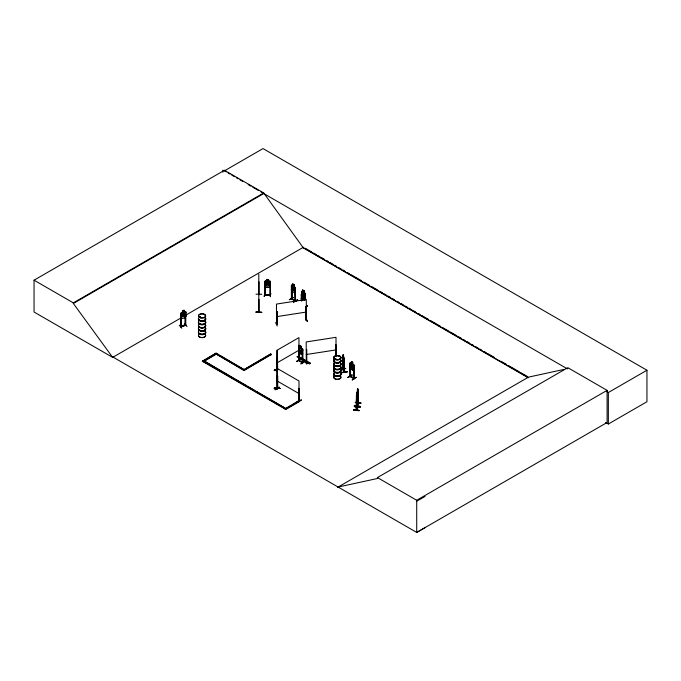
<?xml version="1.0" encoding="UTF-8"?>
<svg xmlns="http://www.w3.org/2000/svg" width="681" height="681" viewBox="0 0 681 681"><rect width="100%" height="100%" fill="white"/><g stroke="black" fill="none" stroke-linecap="round" stroke-linejoin="round"><path stroke-width="1.02" d="M356.555 398.479L356.844 394.571L356.495 410.251L357.193 406.54M357.227 397.602L356.401 402.02L356.291 400.845M353.49 410.149C357.721 408.591 364.122 412.107 353.533 409.919M354.299 406.131C371.92 407.434 342.526 404.88 360.053 406.268M359.193 410.686L353.524 409.979M360.011 406.676L354.341 405.97M185.76 325.263L180.533 326.667L181.112 326.071M185.181 325.092L180.618 326.795L180.584 314.069L181.061 313.941L181.112 326.693C180.15 325.475 186.364 324.633 185.181 325.399L185.232 312.8L185.794 312.783L185.232 312.8M356.401 395.755L356.291 410.226L356.606 393.507M270.434 285.799L269.795 287.305L265.394 287.178L264.807 285.611L264.875 281.449L265.411 280.895L269.821 281.074L270.485 281.679L270.366 295.222C252.974 294.201 282.079 294.813 264.832 294.524M265.309 282.266L264.781 282.36L265.309 282.266L265.232 295.018L265.318 294.55M264.926 292.975L264.202 296.558L264.883 292.992M264.798 294.975L270.408 295.205M268.595 279.508L266.705 279.431L266.765 281.04L265.82 281.517L265.82 284.411L266.765 285.688L268.535 285.756L269.48 284.556L269.48 281.662L268.535 281.108L268.603 279.474M269.821 281.074L270.425 281.704M269.923 282.453L270.442 282.479L269.923 282.453L269.965 295.205L269.863 294.592M270.485 285.85L269.838 287.365L265.445 287.093L264.815 285.577M270.297 296.797L270.715 293.205L270.331 296.558M344.041 362.99L343.888 364.165L344.101 362.982M343.82 367.195C340.738 355.295 343.854 370.549 344.024 365.969M357.414 389.498L357.193 407L357.474 406.566M259.069 294.669L258.771 293.92L259.061 294.439M259.052 312.221L259.001 299.317M277.116 370.183L274.222 370.455L277.218 370.822L277.218 369.987L274.222 370.379M277.014 350.23L276.954 388.034L277.593 388.434M199.891 317.15L200.435 316.903M200.223 317.363L200.64 317.031M204.249 314.579L204.445 314.92M335.129 358.955L335.503 358.759M335.656 358.649L335.895 359.108M339.138 356.665L339.598 356.393M339.496 356.538L339.172 356.606M357.414 389.583L357.729 388.417L357.721 390.051M357.414 390.102L357.602 388.936M356.606 393.592L356.912 392.426L356.555 399.713L356.401 399.015M356.606 394.112L356.793 393.465M358.24 390.375L358.18 403.305L357.874 389.226L357.048 392.673L357.133 407.298M356.342 395.789L357.202 393.286M357.363 394.469L357.653 390.562L357.329 407.315M355.346 402.462L361.007 403.203L355.303 402.573M354.495 406.583L360.249 407.034L354.529 406.472M357.15 398.002L357.934 395.448M357.389 405.714L358.146 402.982M357.133 406.974L356.495 409.792M357.355 406.174L358.283 402.956L357.338 405.774M356.308 410.192L357.329 406.991M277.337 370.898L274.877 369.46L277.542 370.719M275.056 369.332L277.567 370.507M343.811 361.177L343.59 361.883C341.939 346.246 344.969 359.551 343.573 364.905L342.926 362.139L343.156 359.262M183.249 313.745L184.704 312.128L183.615 314.213C185.99 315.499 183.913 316.903 183.274 314.631L181.784 316.546L182.908 314.392C180.601 312.213 182.849 312.817 183.3 313.83M185.292 317.712L185.853 315.984L185.292 317.712L181.231 318.785L180.703 313.226L182.448 312.238M259.018 311.464L259.061 311.949M293.332 287.731L294.575 287.11L293.724 288.404L294.55 290.744L293.46 288.582C293.017 290.702 291.289 289.025 293.17 288.072L292.328 285.816L293.434 287.876M295.401 291.749L294.941 293.085L295.452 291.783M305.394 297.844L304.892 299.146L301.743 297.333L301.325 295.545M350.017 376.389L350.043 362.913L350.511 362.573L354.111 365.203L353.652 370.643L350.46 368.847L350.043 367.068M298.601 351.107L299.019 352.886L302.211 354.682L302.628 353.371M302.211 354.682L302.67 353.345M356.614 395.652L356.512 399.636L356.784 397.202C357.227 401.049 357.057 389.251 356.784 396.487L356.631 395.67M303.3 293.698L304.526 293.179L303.675 294.473L304.56 296.822L303.403 294.643C302.807 296.703 301.342 295.094 303.122 294.141L302.279 291.885L303.326 293.715M276.495 324.003L277.09 323.892L276.443 323.85M276.98 311.651L276.988 324.403L277.031 311.762L276.477 311.728L277.031 311.762M306.39 319.38L305.846 319.474M276.495 324.462L276.477 304.075L306.288 299.461L306.399 319.815M306.254 349.711L306.756 349.625L306.816 362.215L306.246 362.164M179.29 325.203L181.81 328.251M342.935 369.017L343.156 369.434L343.113 366.267M342.781 369.162L344.05 372.354L344.084 358.81L342.883 355.422L343.369 356.223M343.965 372.039C341.198 362.147 346.11 381.709 344.16 365.714M180.737 326.778L185.845 325.365L185.292 325.075M275.643 322.53L277.21 326.003M293.434 297.512L289.348 299.683M306.935 363.603C305.045 363.211 304.356 356.495 306.901 363.62M306.62 363.909L305.114 360.658M348.008 377.461L352.137 374.899L347.821 377.393M352.103 375.103L347.991 377.461M275.133 389.711L279.201 387.336M296.618 361.517L300.713 358.964L296.644 361.339M277.686 376.184L277.176 376.057L277.686 376.184L277.593 388.894L277.405 388.11M277.737 388.349L277.21 387.966L277.482 388.391M298.61 360.496L302.679 362.777M302.313 349.966L302.824 350.094L302.313 349.966L302.313 362.615C303.7 361.305 299.998 362.335 298.874 360.394L298.789 347.795L299.061 360.717L299.163 348.008M301.274 347.957L301.947 348.851L301.947 351.745L301.274 352.605L300.006 351.89L299.325 350.264L299.325 347.37L300.006 347.131L298.601 346.944L298.653 360.53L302.875 362.701L299.061 360.385M298.584 400.692L298.857 400.496M284.998 408.983L298.636 400.717L299.427 401.569L298.636 401.109L298.772 388.357L299.044 401.279L298.584 400.556M295.597 301.062L295.179 288.242L295.179 300.84L291.4 298.823L295.443 301.164L295.452 287.62L291.851 284.99L291.374 285.322L291.4 298.874L291.63 298.287M291.766 286.437L291.4 286.224L291.911 286.36L291.953 298.985L291.494 298.261M295.392 301.164L295.316 300.679M350.613 376.108L350.196 375.835L350.417 376.653M354.265 378.645L353.839 365.825L353.66 378.483L354.265 378.645L350.204 376.329L350.128 362.93M298.789 357.687L298.576 357.576M343.922 372.081C345.548 372.899 342.526 348.272 342.637 362.854M358.18 403.263L358.044 390.358M335.112 358.691L335.81 358.717M306.331 319.84L305.743 319.772L306.288 319.849M306.765 361.645L306.144 361.747L306.705 361.79M306.705 362.249L306.816 361.892M277.635 369.919L277.15 369.97M277.635 369.877L277.49 357.653L277.082 370.455L277.635 370.328M298.916 357.865L298.542 358.104L298.993 357.84M265.445 280.947L264.866 281.483L264.781 294.958M291.425 285.373L291.868 285.058M301.283 294.507L301.734 294.192M305.352 296.729L305.267 299.853L305.352 293.681L301.751 291.085L301.342 300.696M299.078 346.612L302.628 349.234M302.67 362.803L302.722 349.217L301.36 347.897L301.36 346.348L299.963 345.607L300.006 353.439M299.019 352.886L302.219 354.588M277.49 357.653L277.635 357.729M298.542 358.104L298.95 345.267L299.087 347.37M299.087 345.352L298.584 345.48M297.231 356.58L301.342 358.921M277.124 369.953L277.227 370.575M299.061 360.717L298.831 359.917M304.824 361.305L300.764 363.952L305.037 361.654M275.175 389.779L279.236 387.14L275.175 389.515M277.533 388.894L277.32 375.972M299.138 388.57L298.627 388.442M298.627 401.041L299.189 400.717M297.078 402.165L301.172 399.994M297.308 402.548L301.377 400.164L301.147 399.781M113.148 357.159L112.706 357.423L34.05 312.009L34.05 280.189L224.424 170.276L263.726 192.961L303.028 247.475L528.047 377.393M224.424 170.276L224.424 170.863L263.028 148.577L646.95 370.234L646.95 401.73L608.346 424.016L605.588 422.416M34.05 280.189L73.352 302.875L263.726 192.961M425.046 527.673L416.712 532.423L113.097 357.133L112.646 357.389L73.352 303.462L263.726 193.549M112.646 357.389L180.993 317.933M185.581 315.277L303.471 247.22M294.013 284.794L294.686 287.254L294.686 290.149L294.013 291L292.762 290.276L292.089 288.65L292.762 283.968L294.107 284.743L294.107 286.292M294.064 284.769L292.719 283.994M291.374 289.485L291.791 291.264L291.425 289.459M295.545 288.455L295.035 288.327M302.713 291.587L302.67 290.063L304.058 290.813L304.637 296.209L303.964 297.061L302.713 296.337L302.041 294.711L302.713 290.038M301.487 292.209L301.862 292.421M304.007 290.838L302.67 290.063M291.962 298.499L291.357 298.389M291.808 298.738L295.443 300.704M291.911 298.959L291.911 291.604M304.007 292.387L303.964 290.864M305.352 293.707L304.875 292.89M304.986 299.64L305.122 294.311L305.497 299.776M305.497 294.524L304.986 294.396M293.468 302.041L297.571 299.683M293.502 302.253L297.588 299.895M295.333 301.487L297.776 300.032M299.427 401.569L285.79 409.443L202.368 361.279L216.005 353.013L244.079 369.613L219.529 355.439M202.368 361.279L216.005 353.405L216.805 353.473L203.168 361.739L216.805 353.865M305.871 306.688L307.54 305.956M306.101 307.08L307.531 305.76M271.361 354.392L244.079 370.141L216.005 353.933L244.079 370.532L271.361 354.392L270.561 353.933L243.287 370.072M244.198 369.553L269.65 354.852M277.124 362.811L298.95 350.213M310.315 363.143L299.402 356.844L298.61 357.304L309.523 363.603L310.315 363.143L309.523 364.003L298.61 357.704M350.204 363.731L350.477 376.644L350.57 368.14M353.643 364.378L354.026 365.22M354.069 365.229L354.111 378.747L354.188 378.142L350.196 376.295M354.214 366.046L353.703 365.91M285.909 408.464L290.455 405.833M292.268 404.786L298.636 401.109M202.368 360.887L285.79 409.051L299.427 401.177M350.23 375.869L350.477 376.184M350.477 376.321L354.069 378.261M352.137 379.887L356.257 377.3M337.674 487.307L528.499 377.129L563.655 369.485M338.116 487.043L377.419 478.496L377.419 477.585L567.792 367.672L607.094 390.358L607.094 422.509L416.712 532.423L416.712 500.271L607.094 390.358M567.792 368.583L567.35 368.847L260.985 191.965M606.524 391.464L608.346 392.52L646.95 370.234M416.712 501.19L425.046 496.44M259.035 294.439L259.061 293.979M259.001 311.762L258.806 312.256L258.806 274.145M335.776 359.108L334.907 358.972M185.241 324.931L185.709 324.811M185.751 325.407L185.794 311.855L184.134 311.736L184.074 310.255M182.414 310.655L184.134 310.187L184.1 311.838L184.96 312.119L184.96 315.014L184.1 316.486L182.499 316.929L181.648 315.916L181.648 313.03L182.499 312.273L182.448 310.689M181.274 312.57L185.275 311.464L185.853 311.813L185.819 316.018M181.146 326.65L181.146 314.052L180.584 314.069M200.044 316.81L199.593 317.244L200.282 317.474A3.609 2.086 0 0 0 205.662 315.754A3.609 2.086 0 0 0 200.248 313.95A3.609 2.086 0 0 0 200.248 317.559M302.687 294.728L302.006 294.856L302.006 297.75L302.687 299.376L303.947 300.091L304.628 299.231L303.998 293.869L302.594 293.128L302.636 294.754L301.692 294.218M185.683 325.263L185.76 324.803M291.494 298.721L295.06 300.5M305.786 307.199L306.339 307.225L305.786 307.199L305.778 319.917L305.837 307.31M305.607 318.155L307.446 321.321L305.633 317.891M276.529 323.841L277.09 324.02M276.98 324.25L276.605 324.003M276.597 324.445L277.031 324.36M335.554 356.299L335.503 345.063L336.005 344.986L336.065 356.223M336.065 345.097L335.503 345.063M305.088 360.7L306.935 363.867M306.756 362.224L306.263 361.875M276.477 316.674L306.288 312.06M306.203 354.537L336.005 349.923M357.653 390.051L357.363 395.704L357.21 395.006M356.853 392.418L356.997 394.035M342.832 358.444L343.139 359.168M343.088 359.27L343.139 357.619L343.59 360.232M343.522 360.24L343.879 360.921M343.973 361.858L343.82 360.93M342.747 355.635L343.13 369.374M343.607 357.219L344.101 358.819M343.965 361.543L344.16 359.415L344.297 372.337L342.994 369.119M342.807 359.781L343.888 364.165M340.994 369.085L345.701 368.455L340.934 369.17M340.985 369.272L345.693 368.455M347.021 371.715C329.604 374.499 359.125 370.404 341.385 372.49M341.394 372.72L347.021 371.928M297.035 356.648L301.155 358.989M306.263 319.244L306.263 319.704M302.653 362.777L302.722 349.217M306.322 362.309L306.203 341.939L336.005 337.325L336.005 356.112M259.001 281.798L259.01 294.737M256.005 294.183L261.793 294.269M256.013 312L261.802 312.426L256.013 312.043M256.013 312.221L261.793 312.256M277.218 357.883L277.201 388.689M274.222 388.085L280.01 388.51L274.222 388.127M280.01 388.502L274.222 388.298L280.01 388.34M355.295 402.394L361.058 403.024M187.054 326.557L184.602 323.722M307.191 321.321L305.607 317.891M298.985 401.279L299.002 380.994L277.176 368.395M305.854 319.917L306.348 319.704M303.905 295.469L305.267 296.754L304.875 295.912L301.666 294.149L301.24 294.464L301.283 298.636M300.006 347.753L301.274 348.468M300.006 350.647L301.274 351.362M274.886 369.442L277.363 370.856M224.424 170.863L226.254 171.918M228.084 172.974L229.914 174.03M231.736 175.085L234.477 176.668M236.307 177.724L238.137 178.78M239.967 179.835L242.708 181.418M248.19 184.585L250.931 186.168M252.762 187.224L258.244 190.382M305.309 248.276L311.736 251.987M313.575 253.051L316.333 254.643M318.163 255.698L320.002 256.763M321.841 257.818L324.599 259.41M326.437 260.474L328.268 261.538M330.106 262.594L332.864 264.185M334.703 265.25L336.533 266.305M339.291 267.897L341.13 268.961M342.969 270.016L344.799 271.081M347.557 272.672L349.396 273.728M351.234 274.792L361.339 280.623M364.088 282.215L369.604 285.399M371.434 286.454L377.87 290.166M379.7 291.23L382.458 292.821M384.297 293.877L386.136 294.941M387.974 296.005L390.724 297.588M392.562 298.653L394.401 299.717M397.151 301.3L398.989 302.364M400.828 303.428L403.586 305.02M405.425 306.075L407.255 307.14M409.094 308.195L411.852 309.787M413.69 310.851L415.521 311.907M418.279 313.498L420.117 314.562M421.956 315.618L428.383 319.329M430.222 320.393L440.326 326.225M442.156 327.289L448.592 331M450.422 332.056L456.857 335.776M458.688 336.831L461.446 338.423M463.284 339.487L465.123 340.543M466.962 341.607L469.711 343.198M471.55 344.254L473.389 345.318M476.138 346.91L477.977 347.965M479.816 349.03L481.654 350.085M484.412 351.677L486.243 352.741M488.081 353.797L494.508 357.516M500.944 361.228L506.451 364.403M508.29 365.467L519.314 371.826M521.144 372.89L527.579 376.602M302.424 247.39L528.184 377.734M291.791 291.264L294.992 293.06M293.247 297.444L289.382 299.683M351.43 361.662L352.681 362.386M353.618 370.575L350.536 368.787L350.128 367.059M350.06 376.406L354.069 378.721M352.366 380.007L356.231 377.265M303.045 359.338L310.315 363.543M271.361 354.784L270.561 353.933M277.176 380.994L299.002 393.592M233.387 378.27L203.959 360.887L285.79 408.523M235.226 379.334L246.258 385.701M248.097 386.765L254.532 390.477M256.371 391.541L284.871 407.996M377.419 477.585L416.712 500.271M295.035 300.942L295.179 291.391M181.231 318.785L180.763 317.363M302.875 362.701L302.27 362.539L302.449 349.881M343.786 361.662L343.837 358.197L343.471 358.64L343.113 356.342L343.377 358.793M343.088 357.721L343.496 358.785M343.224 358.657L343.496 359.296M343.241 354.588L343.658 355.669M343.267 355.124L343.522 356.282L343.267 355.635M298.644 351.081L299.07 352.86M343.573 360.249L343.794 361.305M608.346 392.52L608.346 424.016M360.189 407.212L354.486 406.668M353.839 365.825L353.907 378.44M344.16 359.415L344.16 361.509M342.918 364.19L342.935 369.477M301.862 298.721L301.862 300.823M301.717 292.507L301.717 300.908M301.487 298.508L301.487 300.61M301.274 346.399L301.274 354.154M300.049 345.659L300.049 347.208M298.95 347.293L298.95 337.614L277.124 350.213L277.082 370.49M298.772 388.357L298.831 400.973M292.813 284.045L292.813 285.603M291.536 286.148L291.604 298.755M277.55 376.27L277.593 388.894M222.883 170.156L222.883 172.242M185.317 312.911L185.266 325.518M73.352 302.875L73.352 303.462M205.177 324.488A3.618 2.086 0 0 1 202.521 327.604A3.618 2.086 0 0 1 198.554 324.99M205.168 318.214A3.601 2.077 0 0 1 202.521 321.321A3.601 2.077 0 0 1 198.571 318.717M205.177 317.635A3.609 2.086 0 0 1 202.521 320.742A3.609 2.086 0 0 1 198.563 318.138M205.177 321.687A3.609 2.086 0 0 1 202.521 324.803A3.609 2.086 0 0 1 198.563 322.198M205.219 321.475A3.66 2.111 0 0 1 202.529 324.624A3.66 2.111 0 0 1 198.511 321.985M205.219 321.296A3.66 2.111 0 0 1 202.529 324.445A3.66 2.111 0 0 1 198.511 321.807M205.177 321.109A3.609 2.086 0 0 1 202.521 324.216A3.609 2.086 0 0 1 198.563 321.611M205.219 318.001A3.66 2.111 0 0 1 202.529 321.151A3.66 2.111 0 0 1 198.511 318.512M205.219 317.823A3.66 2.111 0 0 1 202.529 320.972A3.66 2.111 0 0 1 198.511 318.333M205.177 324.599A3.618 2.086 0 0 1 202.521 327.714A3.618 2.086 0 0 1 198.554 325.109M205.16 324.931A3.584 2.069 0 0 1 202.521 328.021A3.584 2.069 0 0 1 198.588 325.424M205.177 334.397A3.618 2.086 0 0 1 202.521 337.512A3.618 2.086 0 0 1 198.554 334.899M205.177 324.743A3.618 2.086 0 0 1 202.521 327.859A3.618 2.086 0 0 1 198.554 325.246M205.177 328.123A3.609 2.086 0 0 1 202.521 331.23A3.609 2.086 0 0 1 198.563 328.625M205.177 327.544A3.609 2.086 0 0 1 202.521 330.651A3.609 2.086 0 0 1 198.563 328.046M205.168 331.604A3.601 2.077 0 0 1 202.521 334.703A3.601 2.077 0 0 1 198.571 332.107M205.219 331.383A3.66 2.111 0 0 1 202.529 334.533A3.66 2.111 0 0 1 198.511 331.894M205.219 331.204A3.66 2.111 0 0 1 202.529 334.354A3.66 2.111 0 0 1 198.511 331.715M205.177 331.017A3.609 2.086 0 0 1 202.521 334.124A3.609 2.086 0 0 1 198.563 331.519M205.219 327.91A3.66 2.111 0 0 1 202.529 331.06A3.66 2.111 0 0 1 198.511 328.421M205.219 327.731A3.66 2.111 0 0 1 202.529 330.881A3.66 2.111 0 0 1 198.511 328.242M205.177 334.507A3.618 2.086 0 0 1 202.521 337.623A3.618 2.086 0 0 1 198.554 335.018M340.858 363.773A3.66 2.111 0 0 1 336.848 366.412A3.66 2.111 0 0 1 334.15 363.262M340.798 363.986A3.601 2.077 0 0 1 336.848 366.582A3.601 2.077 0 0 1 334.201 363.484M340.798 366.693A3.592 2.077 0 0 1 336.857 369.289A3.592 2.077 0 0 1 334.209 366.191M340.815 366.897A3.618 2.086 0 0 1 336.848 369.502A3.618 2.086 0 0 1 334.192 366.387M340.858 360.3A3.66 2.111 0 0 1 336.848 362.939A3.66 2.111 0 0 1 334.15 359.789M340.798 363.399A3.601 2.077 0 0 1 336.848 366.003A3.601 2.077 0 0 1 334.201 362.896M340.806 360.504A3.609 2.086 0 0 1 336.848 363.109A3.609 2.086 0 0 1 334.192 360.002M340.858 363.594A3.66 2.111 0 0 1 336.848 366.233A3.66 2.111 0 0 1 334.15 363.084M340.858 360.121A3.66 2.111 0 0 1 336.848 362.76A3.66 2.111 0 0 1 334.15 359.611M340.798 359.926A3.601 2.077 0 0 1 336.848 362.522A3.601 2.077 0 0 1 334.201 359.423M340.858 373.682A3.66 2.111 0 0 1 336.848 376.321A3.66 2.111 0 0 1 334.15 373.171M340.806 373.895A3.609 2.086 0 0 1 336.848 376.499A3.609 2.086 0 0 1 334.192 373.384M340.798 376.602A3.592 2.077 0 0 1 336.857 379.198A3.592 2.077 0 0 1 334.209 376.099M340.798 367.221A3.592 2.077 0 0 1 336.857 369.817A3.592 2.077 0 0 1 334.209 366.719M340.815 376.806A3.618 2.086 0 0 1 336.848 379.411A3.618 2.086 0 0 1 334.192 376.295M340.815 367.033A3.618 2.086 0 0 1 336.848 369.647A3.618 2.086 0 0 1 334.192 366.531M340.858 370.209A3.66 2.111 0 0 1 336.848 372.847A3.66 2.111 0 0 1 334.15 369.698M340.798 373.307A3.601 2.077 0 0 1 336.848 375.912A3.601 2.077 0 0 1 334.201 372.805M340.806 370.413A3.609 2.086 0 0 1 336.848 373.018A3.609 2.086 0 0 1 334.192 369.911M340.858 373.503A3.66 2.111 0 0 1 336.848 376.142A3.66 2.111 0 0 1 334.15 372.992M340.858 370.03A3.66 2.111 0 0 1 336.848 372.669A3.66 2.111 0 0 1 334.15 369.519M340.798 369.834A3.601 2.077 0 0 1 336.848 372.43A3.601 2.077 0 0 1 334.201 369.332M357.338 391.975L357.329 395.627L357.593 393.192C358.07 397.295 357.806 384.884 357.602 392.477L357.338 391.975M357.976 393.584L357.942 395.474L357.976 393.584M343.675 364.769L343.284 362.394C342.671 366.182 342.883 354.631 343.275 361.688L343.513 360.836L343.675 364.769M353.294 368.285L352.12 366.165C351.592 368.276 350.008 366.582 351.839 365.654L350.996 363.399L352.103 365.459C352.588 363.407 354.188 365.161 352.392 365.986L353.294 368.285M304.441 299.861L303.266 297.742C302.815 299.87 301.07 298.201 302.977 297.239L302.126 294.992L303.241 297.044C303.735 294.992 305.352 296.729 303.53 297.571L304.441 299.861M269.31 285.16L268.706 285.186L267.659 283.645L266.016 285.084L267.258 283.287L266.075 281.474L267.633 282.955L269.242 281.602L268.042 283.33L269.31 285.16M353.354 367.731L352.681 368.583L351.43 367.859L350.758 366.233L351.43 361.551L352.775 362.326L353.354 367.731M301.283 298.593L301.657 300.398L301.283 298.593M183.819 310.621L182.789 311.421L183.819 310.621M184.1 312.358L182.499 312.792L182.499 315.686L184.1 315.252L184.1 312.358M268.212 279.806L267.08 279.755L267.08 280.274L268.212 280.317L268.212 279.806M268.535 281.628L266.765 281.551L266.765 284.445L268.535 284.522L268.535 281.628M303.726 294.022L302.909 293.562L303.726 294.541L303.726 294.022M303.947 295.954L302.687 295.239L302.687 298.133L303.947 298.848L303.947 295.954M301.045 346.535L300.227 346.076L301.045 347.046L301.045 346.535M293.792 284.93L292.992 284.462L293.792 285.441L293.792 284.93M303.743 290.991L302.934 290.532L303.743 291.511L303.743 290.991M294.013 286.863L292.762 286.139L292.762 289.033L294.013 289.757L294.013 286.863M303.964 292.932L302.713 292.209L302.713 295.103L303.964 295.826L303.964 292.932M352.46 362.513L351.651 362.045L352.46 363.024L352.46 362.513M352.681 364.446L351.43 363.722L351.43 366.616L352.681 367.34L352.681 364.446M343.573 360.768L343.156 359.772L343.573 363.663L343.573 360.768M343.59 357.746L343.19 356.75L343.59 360.641L343.59 357.746M200.257 317.848A3.584 2.069 0 0 0 205.636 316.052A3.584 2.069 0 0 0 200.257 314.264A3.584 2.069 0 0 0 200.257 317.848M335.512 359.364A3.618 2.086 0 0 0 340.934 357.559A3.618 2.086 0 0 0 335.512 355.746A3.618 2.086 0 0 0 335.512 359.364M335.529 359.645A3.592 2.077 0 0 0 340.917 357.848A3.592 2.077 0 0 0 335.529 356.052A3.592 2.077 0 0 0 335.529 359.645M335.512 359.474A3.618 2.086 0 0 0 340.934 357.661A3.618 2.086 0 0 0 335.512 355.857A3.618 2.086 0 0 0 335.512 359.474"/></g></svg>
